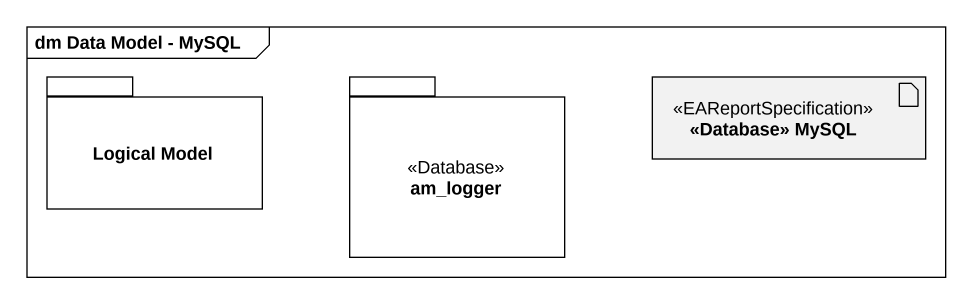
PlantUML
@startuml
mainframe dm Data Model - MySQL
package "Logical Model" as Logical_Model {
}
package am_logger <<Database>> {
}
artifact "<<Database>> MySQL" as Database_MySQL <<EAReportSpecification>>
@enduml
